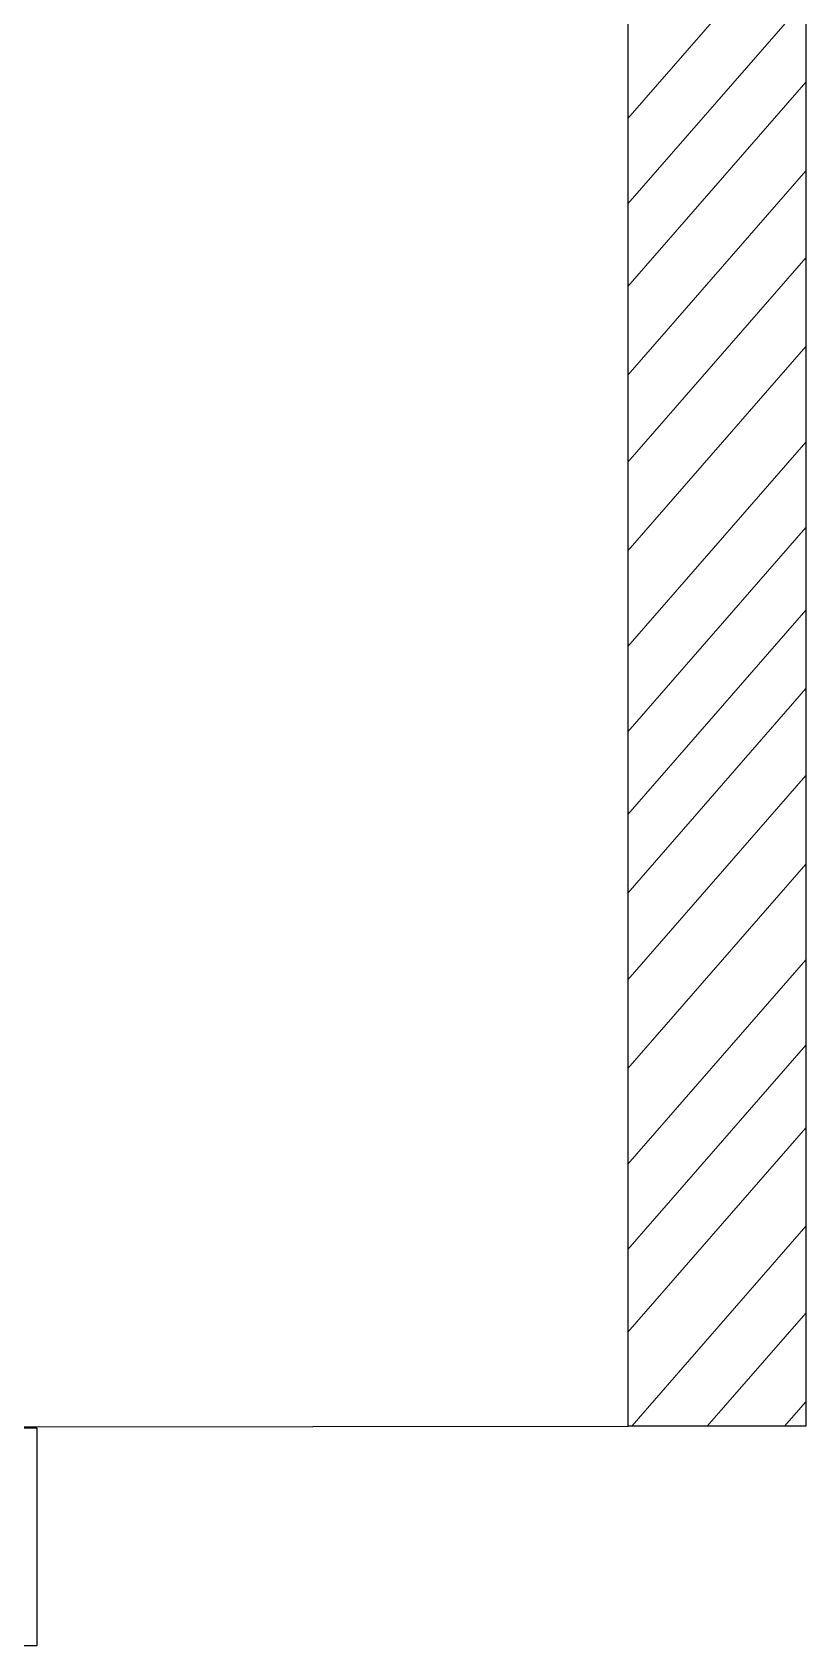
# Paper-space layout 'Plano Corte 2' of a CAD drawing. Header units: millimetres. Extents: x 0 to 420, y 0 to 297.
# Drawn here: x 332.11 to 355.44, y 125.46 to 174.12 of the extents above; entities that cross this region are included whole.
import ezdxf

# ---------------------------------------------------------------- set-up
doc = ezdxf.new("R2010")
doc.units = ezdxf.units.MM
doc.layers.add('MUROS', color=250, linetype='Continuous', lineweight=0)

psp = doc.layouts.new('Plano Corte 2')

# ---------------------------------------------------------------- linework, layer by layer
at = {"layer": 'MUROS', "linetype": 'ByBlock', "lineweight": -2, "ltscale": 2}
for p, q in [((355.441, 229.828), (355.441, 132.078)), ((350.082, 132.078), (350.082, 218.249)), ((73.6, 131.899), (350.082, 132.078)), ((288.167, 132.034), (332.254, 132.034)), ((332.254, 132.034), (332.254, 125.462)), ((355.441, 132.078), (350.082, 132.078)), ((332.254, 125.462), (288.026, 125.462))]:
    psp.add_line(p, q, dxfattribs=at)
at = {"layer": 'MUROS'}
for p, q in [((355.441, 177.677), (350.08, 171.515)), ((355.441, 175.106), (350.08, 168.944)), ((355.441, 172.609), (350.08, 166.447)), ((355.441, 169.933), (350.08, 163.771)), ((355.441, 167.317), (350.08, 161.155)), ((355.441, 164.64), (350.08, 158.478)), ((355.441, 161.755), (350.08, 155.593)), ((355.441, 159.185), (350.08, 153.023)), ((355.441, 156.688), (350.08, 150.526)), ((355.441, 154.322), (350.08, 148.16)), ((355.441, 151.705), (350.08, 145.543)), ((355.441, 149.029), (350.08, 142.867)), ((355.441, 146.144), (350.08, 139.982)), ((355.441, 143.574), (350.08, 137.412)), ((355.441, 141.077), (350.08, 134.915)), ((355.441, 138.112), (350.191, 132.078)), ((355.441, 135.495), (352.468, 132.078)), ((355.441, 132.819), (354.796, 132.078))]:
    psp.add_line(p, q, dxfattribs=at)

doc.saveas('drawing.dxf')
